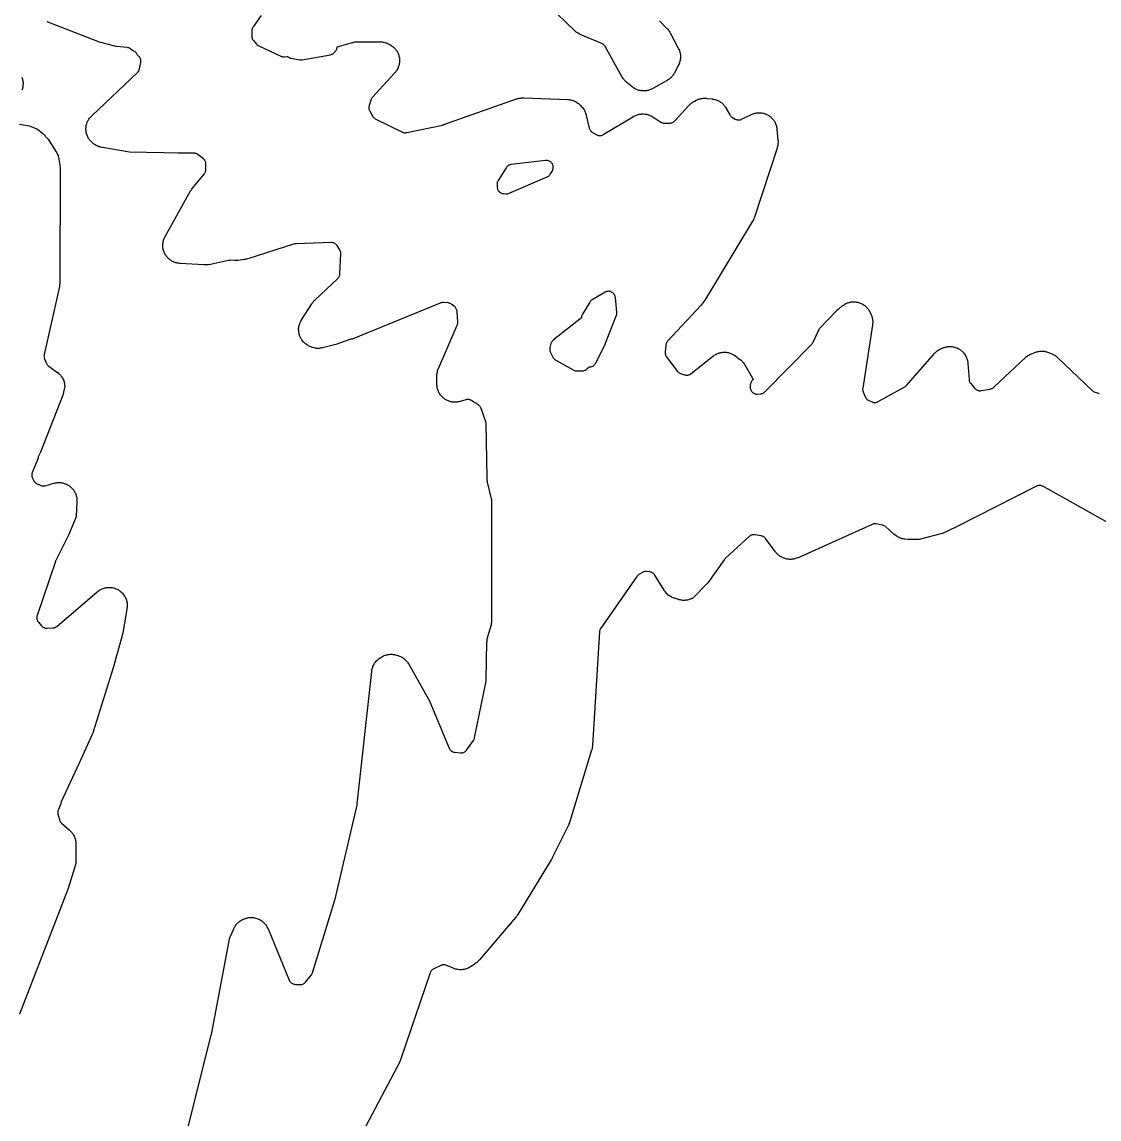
# Model space of a CAD drawing. Header units: millimetres. Extents: x 0 to 194, y 0 to 298.
# Drawn here: x 51.7 to 98.76, y 49.39 to 97.33 of the extents above; entities that cross this region are included whole.
import ezdxf

# ---------------------------------------------------------------- set-up
doc = ezdxf.new("R2010")
doc.units = ezdxf.units.MM
doc.layers.add('CUT', color=7, linetype='CONTINUOUS')

msp = doc.modelspace()

# ---------------------------------------------------------------- linework, layer by layer
at = {"layer": 'CUT'}
for points in [[(79.5476, 97.3752), (79.8818, 97.0447), (79.8978, 97.028), (79.9288, 96.994), (79.9581, 96.9584), (79.9787, 96.9306), (80.0042, 96.8922), (80.0277, 96.8526), (80.0389, 96.8324), (80.3773, 96.1879), (80.3869, 96.1685), (80.4051, 96.1293), (80.4214, 96.0893), (80.4322, 96.0588), (80.4446, 96.0174), (80.4524, 95.986), (80.4608, 95.9436), (80.4656, 95.9115), (80.4698, 95.8685), (80.4715, 95.8362), (80.4716, 95.793), (80.4702, 95.7606), (80.4661, 95.7176), (80.4616, 95.6855), (80.4535, 95.6431), (80.4458, 95.6116), (80.4337, 95.5702), (80.4231, 95.5396), (80.407, 95.4995), (80.389, 95.4602), (80.3795, 95.4407), (80.2121, 95.117), (80.2017, 95.0981), (80.18, 95.0607), (80.1565, 95.0243), (80.1376, 94.998), (80.1108, 94.9641), (80.0895, 94.9397), (80.0595, 94.9085), (80.0359, 94.8863), (80.0031, 94.8581), (79.9775, 94.8383), (79.9422, 94.8134), (79.9056, 94.7903), (79.8871, 94.7791), (79.2626, 94.4246), (79.243, 94.4141), (79.2033, 94.3941), (79.1627, 94.376), (79.1316, 94.364), (79.0893, 94.3501), (79.0572, 94.3412), (79.0138, 94.3315), (78.9809, 94.3259), (78.9368, 94.3205), (78.9035, 94.3182), (78.859, 94.3172), (78.8257, 94.3181), (78.7814, 94.3215), (78.7483, 94.3257), (78.7045, 94.3335), (78.672, 94.341), (78.6292, 94.3531), (78.5976, 94.3637), (78.5562, 94.3799), (78.5258, 94.3936), (78.4862, 94.4139), (78.4574, 94.4305), (78.4199, 94.4546), (78.3838, 94.4805), (78.366, 94.4938), (78.1416, 94.6719), (78.1247, 94.686), (78.0917, 94.7149), (78.0601, 94.7454), (78.0375, 94.7694), (78.0091, 94.8029), (77.989, 94.829), (77.9639, 94.865), (77.9407, 94.9023), (77.9295, 94.9212), (77.1789, 96.2647), (77.164, 96.2887), (77.1468, 96.3112), (77.1276, 96.3321), (77.1065, 96.351), (77.0837, 96.3678), (77.0594, 96.3824), (77.0339, 96.3947), (76.0955, 96.7913), (76.0769, 96.7997), (76.0402, 96.8173), (76.0042, 96.8365), (75.9779, 96.8521), (75.9439, 96.8744), (75.9191, 96.8924), (75.8872, 96.9177), (75.8565, 96.9445), (75.8415, 96.9583), (74.688, 98.0601)], [(58.5031, 47.1835), (59.9711, 53.0555), (59.9731, 53.0642), (59.9757, 53.0762), (59.9775, 53.0849), (60.7472, 57.1845), (60.7529, 57.2104), (60.7657, 57.2618), (60.7815, 57.3124), (60.8003, 57.362), (60.8104, 57.3865), (60.9559, 57.711), (60.9657, 57.7316), (60.9864, 57.7721), (61.0092, 57.8115), (61.0277, 57.8402), (61.0543, 57.8772), (61.0756, 57.9038), (61.1058, 57.9379), (61.1297, 57.9622), (61.1632, 57.9931), (61.1894, 58.0149), (61.2258, 58.0422), (61.2541, 58.0612), (61.2931, 58.0847), (61.3333, 58.1062), (61.3536, 58.1164), (61.3645, 58.1216), (61.3847, 58.1305), (61.4255, 58.1473), (61.4671, 58.1622), (61.4988, 58.1717), (61.5416, 58.1824), (61.5741, 58.1888), (61.6177, 58.1952), (61.6507, 58.1984), (61.6948, 58.2006), (61.7278, 58.2005), (61.7719, 58.1983), (61.8049, 58.195), (61.8485, 58.1885), (61.881, 58.182), (61.9238, 58.1712), (61.959, 58.1605), (62.0018, 58.1451), (62.0386, 58.1296), (62.0808, 58.1093), (62.1115, 58.0924), (62.1514, 58.0678), (62.1803, 58.0478), (62.2174, 58.0192), (62.244, 57.9964), (62.2779, 57.964), (62.302, 57.9385), (62.3324, 57.9028), (62.3537, 57.8749), (62.3802, 57.8363), (62.3985, 57.8063), (62.4208, 57.7652), (62.441, 57.7229), (62.4505, 57.7015), (63.3768, 55.4634), (63.3898, 55.436), (63.4055, 55.4101), (63.4237, 55.3859), (63.4443, 55.3636), (63.467, 55.3435), (63.4917, 55.3258), (63.518, 55.3108), (63.5457, 55.2984), (63.5745, 55.2889), (63.6041, 55.2823), (63.6342, 55.2788), (63.8332, 55.2657), (63.8614, 55.2651), (63.8895, 55.2673), (63.9173, 55.272), (63.9445, 55.2793), (63.971, 55.2892), (63.9964, 55.3015), (64.0205, 55.3162), (64.0431, 55.333), (64.0641, 55.3519), (64.0832, 55.3727), (64.3346, 55.6737), (64.3526, 55.6975), (64.3681, 55.723), (64.381, 55.7499), (64.3912, 55.7779), (65.3546, 58.9136), (65.3574, 58.9233), (65.3611, 58.9367), (65.3635, 58.9465), (66.3397, 63.1021), (66.3434, 63.12), (66.3476, 63.1447), (66.3501, 63.1628), (66.9828, 68.9528), (66.9858, 68.9752), (66.993, 69.0199), (67.0024, 69.0642), (67.0112, 69.097), (67.025, 69.1402), (67.037, 69.1719), (67.0551, 69.2134), (67.0702, 69.2438), (67.0924, 69.2833), (67.1105, 69.312), (67.1365, 69.3491), (67.1574, 69.3758), (67.187, 69.4101), (67.2105, 69.4346), (67.2434, 69.4657), (67.2692, 69.4877), (67.3051, 69.5154), (67.3423, 69.5412), (67.3613, 69.5536), (67.4023, 69.579), (67.4209, 69.59), (67.4587, 69.611), (67.4975, 69.6302), (67.5273, 69.6431), (67.5677, 69.6585), (67.5986, 69.6685), (67.6403, 69.68), (67.672, 69.687), (67.7147, 69.6943), (67.7468, 69.6983), (67.79, 69.7015), (67.8224, 69.7023), (67.8657, 69.7014), (67.8981, 69.6991), (67.9411, 69.694), (67.973, 69.6886), (68.0153, 69.6794), (68.0571, 69.6681), (68.0779, 69.662), (68.1381, 69.6427), (68.1578, 69.6359), (68.1968, 69.6213), (68.2352, 69.6049), (68.2633, 69.5913), (68.3, 69.5715), (68.3267, 69.5553), (68.3614, 69.5322), (68.3865, 69.5136), (68.4189, 69.4874), (68.4422, 69.4666), (68.472, 69.4374), (68.4933, 69.4146), (68.5203, 69.3828), (68.5394, 69.358), (68.5633, 69.3239), (68.5856, 69.2887), (68.5964, 69.2708), (69.4665, 67.745), (69.4796, 67.7201), (69.5106, 67.6569), (69.5222, 67.6312), (70.3632, 65.6025), (70.3758, 65.576), (70.3909, 65.5508), (70.4084, 65.5272), (70.4281, 65.5054), (70.4498, 65.4856), (70.4734, 65.4681), (70.4986, 65.453), (70.5252, 65.4404), (70.5528, 65.4305), (70.5813, 65.4233), (70.6104, 65.4189), (70.8559, 65.3943), (70.8845, 65.3928), (70.913, 65.394), (70.9413, 65.398), (70.9691, 65.4046), (70.9961, 65.4138), (71.0222, 65.4256), (71.047, 65.4397), (71.0703, 65.4562), (71.092, 65.4748), (71.1118, 65.4954), (71.1295, 65.5178), (71.4285, 65.9342), (71.4456, 65.9609), (71.4599, 65.9893), (71.471, 66.019), (71.4789, 66.0498), (71.9801, 68.5326), (71.9843, 68.5593), (71.986, 68.5862), (72.018, 70.2461), (72.0188, 70.2664), (72.0214, 70.3067), (72.0259, 70.3469), (72.0305, 70.3769), (72.0385, 70.4166), (72.0483, 70.4558), (72.0536, 70.4753), (72.2105, 71.0026), (72.2174, 71.0305), (72.2215, 71.059), (72.223, 71.0878), (72.23, 76.4186), (72.2279, 76.4545), (72.2215, 76.4898), (72.0439, 77.2208), (72.0387, 77.2454), (72.0295, 77.2948), (72.0232, 77.3446), (72.0197, 77.3947), (72.0186, 77.4198), (71.9835, 79.7666), (71.9812, 79.7994), (71.9754, 79.8317), (71.966, 79.8631), (71.7574, 80.4469), (71.7466, 80.473), (71.7334, 80.498), (71.718, 80.5217), (71.7003, 80.5438), (71.6807, 80.5641), (71.6592, 80.5826), (71.6361, 80.5989), (71.5837, 80.6322), (71.5804, 80.6362), (71.5575, 80.6579), (71.5325, 80.677), (71.5056, 80.6934), (71.4771, 80.7069), (71.4473, 80.7192), (71.3366, 80.7898), (71.3119, 80.8039), (71.286, 80.8156), (71.2591, 80.8249), (71.2314, 80.8315), (71.2033, 80.8355), (71.1748, 80.8368), (71.1464, 80.8354), (71.1183, 80.8313), (71.0906, 80.8246), (70.8488, 80.7533), (70.8275, 80.7476), (70.7847, 80.7373), (70.7414, 80.729), (70.7087, 80.7244), (70.6648, 80.7205), (70.6318, 80.7191), (70.5878, 80.7194), (70.5548, 80.7213), (70.511, 80.7259), (70.4784, 80.731), (70.4352, 80.7399), (70.4033, 80.7482), (70.3612, 80.7613), (70.3302, 80.7726), (70.2896, 80.7897), (70.2598, 80.8041), (70.2211, 80.8251), (70.1929, 80.8422), (70.1564, 80.867), (70.13, 80.8868), (70.0961, 80.915), (70.0718, 80.9373), (70.0408, 80.9686), (70.0188, 80.9932), (69.9911, 81.0275), (69.9716, 81.0541), (69.9473, 81.0909), (69.9305, 81.1193), (69.9099, 81.1582), (69.896, 81.1882), (69.8793, 81.229), (69.8684, 81.2601), (69.8558, 81.3023), (69.8479, 81.3344), (69.8395, 81.3777), (69.8348, 81.4103), (69.8307, 81.4542), (69.8288, 81.4982), (69.8283, 81.5203), (69.8299, 81.8598), (69.8305, 81.8824), (69.833, 81.9275), (69.8377, 81.9725), (69.843, 82.0059), (69.8522, 82.0501), (69.8608, 82.0829), (69.8744, 82.1259), (69.8901, 82.1683), (69.8985, 82.1892), (70.716, 84.0888), (70.7257, 84.1148), (70.7331, 84.1415), (70.7379, 84.1688), (70.7402, 84.1964), (70.7399, 84.2241), (70.7155, 84.663), (70.7126, 84.6914), (70.7069, 84.7194), (70.6987, 84.7468), (70.6879, 84.7732), (70.6746, 84.7984), (70.659, 84.8223), (70.6411, 84.8446), (70.6213, 84.8651), (70.5073, 84.9721), (70.4851, 84.9909), (70.4612, 85.0076), (70.4359, 85.0218), (70.4092, 85.0335), (70.3816, 85.0426), (70.3532, 85.0489), (70.3243, 85.0525), (70.1129, 85.0682), (70.0852, 85.069), (70.0575, 85.0672), (70.0301, 85.0629), (70.0033, 85.056), (69.9771, 85.0467), (66.1338, 83.4764), (66.1081, 83.4759), (66.0797, 83.4727), (66.0517, 83.4667), (66.0244, 83.4582), (65.4138, 83.234), (64.8294, 83.0923), (64.8082, 83.0877), (64.7655, 83.0795), (64.7225, 83.0734), (64.6901, 83.0704), (64.6468, 83.0684), (64.6142, 83.0685), (64.5709, 83.0708), (64.5385, 83.074), (64.5183, 83.077), (64.4119, 83.1021), (64.389, 83.1081), (64.3745, 83.1124), (64.3494, 83.1213), (64.3193, 83.1337), (64.28, 83.1521), (64.2416, 83.1724), (64.2227, 83.183), (64.1847, 83.2055), (64.1655, 83.2175), (64.1279, 83.2424), (64.0916, 83.2691), (64.0654, 83.2905), (64.032, 83.3208), (64.0081, 83.3447), (63.9778, 83.3782), (63.9564, 83.4043), (63.9296, 83.4407), (63.911, 83.4689), (63.888, 83.5077), (63.8723, 83.5376), (63.8533, 83.5786), (63.8406, 83.6099), (63.8258, 83.6525), (63.8164, 83.685), (63.8059, 83.7289), (63.7998, 83.7621), (63.7938, 83.8068), (63.791, 83.8405), (63.7895, 83.8856), (63.7901, 83.9194), (63.7931, 83.9644), (63.7971, 83.998), (63.8047, 84.0425), (63.812, 84.0755), (63.8239, 84.119), (63.8345, 84.1511), (63.8508, 84.1932), (63.8645, 84.2241), (63.8849, 84.2644), (63.9073, 84.3035), (63.919, 84.3228), (64.3626, 85.0161), (64.3729, 85.0314), (64.3941, 85.0617), (64.4165, 85.0911), (64.4341, 85.1124), (64.4589, 85.1399), (64.4847, 85.1663), (64.4979, 85.1792), (65.4977, 86.12), (65.5177, 86.1408), (65.5357, 86.1634), (65.5514, 86.1876), (65.5647, 86.2133), (65.5755, 86.2401), (65.5836, 86.2678), (65.5891, 86.2961), (65.5918, 86.3249), (65.6316, 87.1992), (65.6315, 87.2299), (65.6282, 87.2604), (65.6218, 87.2904), (65.6123, 87.3196), (65.5999, 87.3477), (65.5848, 87.3744), (65.4669, 87.5588), (65.4506, 87.5819), (65.4322, 87.6033), (65.4118, 87.623), (65.3897, 87.6406), (65.366, 87.656), (65.341, 87.6692), (65.3148, 87.6799), (65.2877, 87.6881), (65.26, 87.6938), (65.2319, 87.6968), (65.2036, 87.6971), (63.6889, 87.6439), (63.6621, 87.6418), (63.6356, 87.6373), (63.6096, 87.6303), (61.5664, 86.9887), (61.5495, 86.9838), (61.5155, 86.9745), (61.4811, 86.9666), (61.4465, 86.9601), (61.4291, 86.9571), (61.1294, 86.9126), (61.1176, 86.9128), (61.0509, 86.9163), (61.0233, 86.9164), (61.003, 86.9147), (60.8001, 86.918), (60.7651, 86.9165), (60.7304, 86.911), (59.9372, 86.7355), (59.8572, 86.7236), (59.8337, 86.7207), (59.7866, 86.7162), (59.7393, 86.7142), (59.692, 86.7147), (59.6683, 86.7156), (58.6031, 86.7828), (58.5816, 86.7847), (58.5387, 86.7895), (58.496, 86.7964), (58.4643, 86.803), (58.4225, 86.8139), (58.3916, 86.8236), (58.351, 86.8385), (58.3212, 86.8511), (58.2822, 86.8698), (58.2537, 86.8852), (58.2167, 86.9075), (58.1899, 86.9256), (58.1552, 86.9514), (58.1302, 86.9719), (58.0981, 87.0009), (58.0752, 87.0238), (58.0461, 87.0557), (58.0254, 87.0807), (57.9995, 87.1153), (57.9814, 87.1421), (57.9589, 87.179), (57.9434, 87.2074), (57.9246, 87.2463), (57.9119, 87.2761), (57.8969, 87.3167), (57.8871, 87.3475), (57.8761, 87.3893), (57.8693, 87.421), (57.8623, 87.4636), (57.8586, 87.4958), (57.8558, 87.5389), (57.8552, 87.5713), (57.8565, 87.6145), (57.859, 87.6468), (57.8644, 87.6896), (57.87, 87.7215), (57.8795, 87.7637), (57.8882, 87.7949), (57.9017, 87.8359), (57.9133, 87.8662), (57.9307, 87.9057), (57.9499, 87.9444), (57.96, 87.9635), (59.0708, 89.9481), (59.0811, 89.9656), (59.1025, 90.0001), (59.1255, 90.0336), (59.15, 90.0661), (59.1626, 90.0821), (59.6634, 90.6876), (59.6804, 90.7104), (59.6953, 90.7346), (59.7077, 90.7601), (59.7177, 90.7867), (59.7251, 90.8141), (59.7299, 90.8421), (59.7321, 90.8705), (59.7387, 91.1086), (59.738, 91.1394), (59.7341, 91.17), (59.7271, 91.2), (59.7171, 91.2291), (59.7041, 91.257), (59.6884, 91.2835), (59.67, 91.3082), (59.6492, 91.3309), (59.6261, 91.3513), (59.3992, 91.5327), (59.3759, 91.5495), (59.3512, 91.5641), (59.3251, 91.5762), (59.298, 91.5857), (59.2701, 91.5926), (59.2417, 91.5969), (59.213, 91.5983), (58.7473, 91.6), (58.642, 91.6022), (58.5095, 91.605), (57.8777, 91.6183), (56.4019, 91.6493), (55.2198, 91.8414), (55.1958, 91.8459), (55.148, 91.8564), (55.1008, 91.8695), (55.066, 91.8811), (55.0205, 91.8993), (54.9872, 91.9147), (54.944, 91.9376), (54.9021, 91.9628), (54.8814, 91.9761), (54.8494, 91.9978), (54.8313, 92.0108), (54.7956, 92.0377), (54.7613, 92.0663), (54.7368, 92.089), (54.7055, 92.1209), (54.6833, 92.1459), (54.6553, 92.1808), (54.6357, 92.2079), (54.6113, 92.2453), (54.5945, 92.2742), (54.574, 92.3139), (54.5601, 92.3443), (54.5436, 92.3858), (54.5328, 92.4175), (54.5205, 92.4604), (54.5129, 92.493), (54.5049, 92.537), (54.5006, 92.5702), (54.497, 92.6147), (54.496, 92.6481), (54.4968, 92.6928), (54.4991, 92.7262), (54.5044, 92.7705), (54.51, 92.8035), (54.5196, 92.8471), (54.5285, 92.8794), (54.5424, 92.9218), (54.5544, 92.9531), (54.5724, 92.9939), (54.5875, 93.0238), (54.6095, 93.0627), (54.6274, 93.0909), (54.6532, 93.1274), (54.6738, 93.1537), (54.7031, 93.1875), (54.7339, 93.2197), (54.7498, 93.2355), (56.7483, 95.1246), (56.7695, 95.1468), (56.7883, 95.1711), (56.8046, 95.1971), (56.8181, 95.2247), (56.8287, 95.2535), (56.8363, 95.2833), (56.8923, 95.5612), (56.8966, 95.5892), (56.8982, 95.6174), (56.8971, 95.6457), (56.8934, 95.6738), (56.8871, 95.7013), (56.8782, 95.7282), (56.8668, 95.7541), (56.8531, 95.7788), (56.837, 95.8021), (56.8189, 95.8238), (56.7987, 95.8437), (56.7558, 95.8823), (56.7225, 95.9402), (56.7063, 95.9654), (56.6876, 95.9889), (56.6668, 96.0104), (56.6438, 96.0297), (56.6191, 96.0466), (56.5928, 96.061), (56.5651, 96.0727), (56.5365, 96.0815), (56.5331, 96.0824), (56.4731, 96.1363), (56.4485, 96.1562), (56.4219, 96.1734), (56.3937, 96.1877), (56.3642, 96.1989), (56.3336, 96.2069), (56.3023, 96.2117), (55.8489, 96.257), (55.8428, 96.2585), (55.8193, 96.2645), (55.8111, 96.2666), (55.0937, 96.4497), (52.7995, 97.3376)], [(62.1505, 97.6165), (61.8003, 97.1209), (61.7844, 97.0959), (61.7711, 97.0695), (61.7604, 97.0418), (61.7526, 97.0132), (61.7475, 96.984), (61.7454, 96.9545), (61.7402, 96.7209), (61.7411, 96.6899), (61.7453, 96.6591), (61.7525, 96.6289), (61.7629, 96.5996), (61.7762, 96.5716), (61.7924, 96.5451), (61.8112, 96.5204), (61.9445, 96.3629), (61.967, 96.3392), (61.9919, 96.318), (62.0189, 96.2997), (62.0478, 96.2844), (63.0119, 95.8396), (63.0379, 95.829), (63.0648, 95.8209), (63.0924, 95.8154), (63.1203, 95.8125), (63.1484, 95.8122), (63.1764, 95.8145), (63.293, 95.8297), (63.2975, 95.8249), (63.3197, 95.8056), (63.3436, 95.7886), (63.3691, 95.774), (63.3959, 95.7619), (63.4238, 95.7525), (63.4524, 95.7459), (63.8399, 95.6764), (63.8666, 95.6728), (63.8936, 95.6717), (63.9206, 95.673), (63.9473, 95.6767), (65.1754, 95.9035), (65.2033, 95.91), (65.2305, 95.9192), (65.2567, 95.931), (65.2816, 95.9452), (65.3051, 95.9617), (65.3269, 95.9804), (65.3756, 96.0265), (65.396, 96.0477), (65.4143, 96.0709), (65.4301, 96.0957), (65.4434, 96.122), (65.4541, 96.1494), (65.4621, 96.1778), (65.4672, 96.2068), (65.4695, 96.2361), (65.4694, 96.2393), (66.1446, 96.4339), (66.1652, 96.4394), (66.2067, 96.4492), (66.2487, 96.4571), (66.2804, 96.4615), (66.3229, 96.4654), (66.3655, 96.4673), (66.3869, 96.4677), (67.3405, 96.4638), (67.3614, 96.4633), (67.4031, 96.4612), (67.4447, 96.4571), (67.4757, 96.4526), (67.5167, 96.4448), (67.5472, 96.4374), (67.5873, 96.4258), (67.6169, 96.4156), (67.6558, 96.4003), (67.6939, 96.3832), (67.7128, 96.3742), (67.7578, 96.3514), (67.777, 96.3411), (67.8148, 96.3196), (67.8516, 96.2962), (67.8783, 96.2774), (67.9126, 96.2506), (67.9374, 96.2293), (67.969, 96.1994), (67.9915, 96.1758), (68.0201, 96.1429), (68.0403, 96.1172), (68.0655, 96.0817), (68.0831, 96.0542), (68.1048, 96.0164), (68.1196, 95.9874), (68.1376, 95.9477), (68.1495, 95.9173), (68.1635, 95.876), (68.1725, 95.8447), (68.1825, 95.8022), (68.1884, 95.7702), (68.1942, 95.727), (68.1969, 95.6945), (68.1985, 95.6509), (68.1981, 95.6183), (68.1955, 95.5748), (68.192, 95.5424), (68.1852, 95.4993), (68.1785, 95.4674), (68.1676, 95.4252), (68.1578, 95.3941), (68.1429, 95.3531), (68.1302, 95.3231), (68.1113, 95.2838), (68.0958, 95.2551), (68.0732, 95.2178), (68.055, 95.1908), (68.0289, 95.1559), (68.0012, 95.1223), (67.9869, 95.1058), (67.0042, 94.0259), (66.9872, 94.0055), (66.9721, 93.9837), (66.959, 93.9606), (66.948, 93.9365), (66.9391, 93.9115), (66.8677, 93.6773), (66.8602, 93.6471), (66.8559, 93.6163), (66.8547, 93.5852), (66.8568, 93.5541), (66.8621, 93.5235), (66.8706, 93.4935), (66.8821, 93.4646), (66.8965, 93.437), (67.0362, 93.2011), (67.0522, 93.1767), (67.0706, 93.154), (67.0911, 93.1331), (67.1136, 93.1144), (67.1377, 93.098), (67.1633, 93.084), (68.3259, 92.5197), (68.352, 92.5086), (68.379, 92.4999), (68.4068, 92.4939), (68.4349, 92.4904), (68.4633, 92.4897), (68.4916, 92.4917), (68.5196, 92.4963), (70.077, 92.8292), (70.0957, 92.8339), (70.1212, 92.8411), (70.1397, 92.8469), (73.3109, 93.9672), (73.3309, 93.9738), (73.3713, 93.9859), (73.4122, 93.9962), (73.4432, 94.0024), (73.4849, 94.0088), (73.5163, 94.0121), (73.5584, 94.0146), (73.6005, 94.0151), (73.6216, 94.0148), (75.5296, 93.947), (75.5514, 93.9457), (75.5949, 93.942), (75.6382, 93.9363), (75.6703, 93.9304), (75.7128, 93.9204), (75.7442, 93.9115), (75.7856, 93.8975), (75.816, 93.8855), (75.8558, 93.8675), (75.8849, 93.8527), (75.9227, 93.831), (75.9503, 93.8133), (75.9859, 93.7881), (76.0116, 93.7679), (76.0445, 93.7393), (76.076, 93.7091), (76.0914, 93.6936), (76.1518, 93.63), (76.1677, 93.6123), (76.1985, 93.5762), (76.2274, 93.5384), (76.2476, 93.509), (76.2723, 93.4684), (76.2892, 93.4371), (76.3095, 93.3941), (76.323, 93.3612), (76.3387, 93.3163), (76.352, 93.2706), (76.358, 93.2476), (76.4871, 92.6974), (76.4955, 92.6682), (76.5069, 92.64), (76.521, 92.613), (76.5379, 92.5877), (76.5572, 92.5641), (76.5787, 92.5427), (76.6024, 92.5235), (76.6279, 92.5069), (76.7938, 92.41), (76.8196, 92.3965), (76.8466, 92.3857), (76.8745, 92.3775), (76.903, 92.372), (76.932, 92.3693), (76.9611, 92.3695), (76.99, 92.3724), (77.0185, 92.3782), (77.0463, 92.3867), (77.0732, 92.3978), (77.0989, 92.4115), (78.416, 93.1979), (78.4359, 93.2091), (78.4762, 93.2305), (78.5176, 93.2498), (78.5492, 93.2627), (78.5924, 93.2777), (78.6252, 93.2873), (78.6696, 93.2979), (78.7032, 93.3041), (78.7485, 93.3101), (78.7826, 93.3129), (78.8282, 93.3143), (78.8624, 93.3136), (78.9079, 93.3104), (78.9419, 93.3062), (78.9869, 93.2984), (79.0202, 93.2908), (79.0642, 93.2785), (79.0966, 93.2676), (79.1391, 93.2508), (79.1702, 93.2367), (79.2108, 93.2158), (79.2502, 93.1928), (79.2696, 93.1808), (79.614, 92.9559), (79.64, 92.9407), (79.6674, 92.9282), (79.6959, 92.9186), (79.7252, 92.9118), (79.7551, 92.908), (79.7852, 92.9072), (80.0046, 92.9124), (80.0348, 92.9147), (80.0646, 92.92), (80.0937, 92.9282), (80.1219, 92.9394), (80.1488, 92.9533), (80.1741, 92.9699), (80.1976, 92.989), (80.2191, 93.0103), (80.8341, 93.6851), (80.8483, 93.7), (80.8773, 93.7291), (80.9077, 93.7568), (80.9314, 93.7765), (80.9641, 93.8014), (80.9895, 93.8189), (81.0244, 93.8406), (81.0603, 93.8608), (81.0784, 93.8704), (81.1592, 93.911), (81.1786, 93.9202), (81.218, 93.9377), (81.2581, 93.9533), (81.2887, 93.9635), (81.3302, 93.9752), (81.3616, 93.9824), (81.404, 93.9901), (81.436, 93.9943), (81.4789, 93.9979), (81.5111, 93.999), (81.5542, 93.9984), (81.5971, 93.9958), (81.6186, 93.994), (81.8499, 93.9688), (81.8714, 93.9659), (81.9142, 93.9592), (81.9566, 93.9504), (81.9881, 93.9422), (82.0295, 93.9294), (82.06, 93.9182), (82.1, 93.9014), (82.1293, 93.8874), (82.1674, 93.8669), (82.1953, 93.8501), (82.2313, 93.826), (82.2573, 93.8066), (82.2909, 93.7791), (82.315, 93.7573), (82.3457, 93.7267), (82.3676, 93.7027), (82.3952, 93.6693), (82.4147, 93.6433), (82.439, 93.6074), (82.4615, 93.5704), (82.4723, 93.5516), (82.6207, 93.2788), (82.6354, 93.2546), (82.6523, 93.2319), (82.6713, 93.2109), (82.6922, 93.1918), (82.7147, 93.1747), (82.7388, 93.1598), (82.8652, 93.0897), (82.8913, 93.0769), (82.9185, 93.0666), (82.9465, 93.0591), (82.9752, 93.0542), (83.0042, 93.0522), (83.0332, 93.053), (83.0621, 93.0566), (83.0904, 93.0629), (83.118, 93.072), (83.1446, 93.0837), (83.5405, 93.2813), (83.5603, 93.2905), (83.6003, 93.3081), (83.6411, 93.3238), (83.6722, 93.334), (83.7143, 93.3456), (83.7463, 93.3527), (83.7893, 93.3602), (83.8218, 93.3642), (83.8654, 93.3674), (83.8981, 93.3682), (83.9418, 93.3672), (83.9745, 93.3649), (84.0179, 93.3597), (84.0502, 93.3542), (84.0928, 93.3447), (84.1244, 93.3361), (84.166, 93.3226), (84.1966, 93.311), (84.2366, 93.2935), (84.266, 93.2789), (84.3041, 93.2576), (84.3319, 93.2403), (84.3678, 93.2154), (84.3938, 93.1955), (84.4272, 93.1672), (84.4511, 93.1449), (84.4815, 93.1135), (84.5031, 93.0889), (84.5304, 93.0547), (84.5495, 93.0282), (84.5733, 92.9915), (84.5898, 92.9632), (84.61, 92.9245), (84.6236, 92.8947), (84.6399, 92.8541), (84.6506, 92.8232), (84.6629, 92.7812), (84.6705, 92.7494), (84.6786, 92.7065), (84.6847, 92.6632), (84.6872, 92.6415), (84.7306, 92.1613), (84.7321, 92.1385), (84.7338, 92.0928), (84.7333, 92.047), (84.7312, 92.0128), (84.726, 91.9673), (84.7204, 91.9335), (84.7106, 91.8888), (84.6986, 91.8447), (84.692, 91.8227), (83.7031, 88.8074), (83.6945, 88.7834), (83.6758, 88.7357), (83.6544, 88.6893), (83.6305, 88.6441), (83.6179, 88.6218), (81.5595, 85.2227), (81.3803, 84.9636), (79.9104, 83.3781), (79.8924, 83.3567), (79.8764, 83.3338), (79.8626, 83.3094), (79.8512, 83.2839), (79.8422, 83.2574), (79.8357, 83.2302), (79.8317, 83.2026), (79.804, 82.9104), (79.8026, 82.8828), (79.8038, 82.8551), (79.8076, 82.8277), (79.8138, 82.8007), (79.8226, 82.7744), (79.8337, 82.7491), (79.8471, 82.7248), (79.8627, 82.7019), (80.3337, 82.0744), (80.353, 82.0512), (80.3745, 82.03), (80.3981, 82.0112), (80.4234, 81.9948), (80.4503, 81.981), (80.4784, 81.97), (80.6453, 81.9141), (80.6739, 81.906), (80.7032, 81.9009), (80.7329, 81.8987), (80.7627, 81.8994), (80.7922, 81.903), (80.8212, 81.9096), (80.8495, 81.919), (80.8766, 81.9312), (80.9024, 81.946), (80.9267, 81.9633), (81.8912, 82.7263), (81.9094, 82.74), (81.9466, 82.7664), (81.985, 82.7909), (82.0146, 82.8078), (82.0553, 82.8283), (82.0866, 82.8421), (82.1291, 82.8584), (82.1616, 82.869), (82.2056, 82.8809), (82.239, 82.8881), (82.2839, 82.8955), (82.3178, 82.8993), (82.3633, 82.9021), (82.3975, 82.9024), (82.443, 82.9006), (82.477, 82.8975), (82.5221, 82.8911), (82.5556, 82.8846), (82.5999, 82.8736), (82.6325, 82.8637), (82.6754, 82.8484), (82.707, 82.8352), (82.7481, 82.8156), (82.7781, 82.7994), (82.817, 82.7757), (82.8547, 82.75), (82.8732, 82.7368), (83.0663, 82.5905), (83.0836, 82.5768), (83.1173, 82.5485), (83.1497, 82.5186), (83.1728, 82.4951), (83.2021, 82.4622), (83.2227, 82.4365), (83.2487, 82.4008), (83.2728, 82.364), (83.2844, 82.3453), (83.6215, 81.7712), (83.6384, 81.7456), (83.6575, 81.7222), (83.5908, 81.6448), (83.5724, 81.6211), (83.5565, 81.5957), (83.5431, 81.5688), (83.5326, 81.5407), (83.5248, 81.5118), (83.52, 81.4821), (83.5182, 81.4522), (83.5174, 81.3742), (83.5185, 81.3448), (83.5225, 81.3158), (83.5293, 81.2872), (83.5389, 81.2595), (83.5511, 81.2328), (83.5659, 81.2074), (83.5831, 81.1837), (83.6025, 81.1617), (83.624, 81.1417), (83.6473, 81.1239), (83.6723, 81.1084), (83.6987, 81.0955), (83.7261, 81.0852), (83.7545, 81.0777), (83.7835, 81.0729), (83.8127, 81.0711), (83.8421, 81.072), (83.9668, 81.0823), (83.9969, 81.0864), (84.0265, 81.0935), (84.0553, 81.1035), (84.0828, 81.1164), (84.109, 81.132), (84.1334, 81.1502), (84.1558, 81.1708), (86.2097, 83.2561), (86.2274, 83.2757), (86.2432, 83.2968), (86.2572, 83.3192), (86.2692, 83.3427), (86.5397, 83.9393), (87.288, 84.7138), (87.3092, 84.7344), (87.364, 84.7842), (87.3866, 84.8033), (87.5409, 84.9258), (87.5583, 84.9389), (87.5938, 84.9644), (87.6305, 84.9881), (87.6588, 85.0045), (87.6976, 85.0245), (87.7273, 85.0381), (87.7679, 85.0543), (87.7988, 85.065), (87.8408, 85.0771), (87.8726, 85.0847), (87.9155, 85.0928), (87.948, 85.0972), (87.9915, 85.1011), (88.0241, 85.1024), (88.0678, 85.102), (88.1005, 85.1001), (88.1439, 85.0955), (88.1762, 85.0905), (88.219, 85.0817), (88.2507, 85.0735), (88.2924, 85.0606), (88.3232, 85.0494), (88.3635, 85.0325), (88.393, 85.0184), (88.4314, 84.9977), (88.4594, 84.9808), (88.4957, 84.9564), (88.5219, 84.9369), (88.5557, 84.9091), (88.5799, 84.8871), (88.6107, 84.8562), (88.6327, 84.832), (88.6605, 84.7983), (88.68, 84.772), (88.7043, 84.7357), (88.7212, 84.7077), (88.7419, 84.6693), (88.7607, 84.6299), (88.7696, 84.6099), (88.8061, 84.5228), (88.8137, 84.5036), (88.8278, 84.4648), (88.8402, 84.4254), (88.8482, 84.3955), (88.8569, 84.3551), (88.862, 84.3246), (88.867, 84.2836), (88.8693, 84.2528), (88.8706, 84.2115), (88.87, 84.1805), (88.8675, 84.1393), (88.863, 84.0983), (88.8603, 84.0778), (88.4336, 81.3345), (88.4303, 81.3025), (88.4305, 81.2703), (88.4342, 81.2384), (88.4412, 81.207), (88.4516, 81.1766), (88.5398, 80.9568), (88.552, 80.9303), (88.5667, 80.905), (88.5838, 80.8814), (88.6031, 80.8595), (88.6245, 80.8395), (88.6477, 80.8218), (88.6725, 80.8064), (88.6987, 80.7934), (88.8482, 80.7285), (88.8768, 80.7177), (88.9064, 80.71), (88.9365, 80.7052), (88.967, 80.7036), (88.9975, 80.7051), (89.0277, 80.7096), (89.0573, 80.7173), (89.0859, 80.7278), (89.1133, 80.7413), (90.2467, 81.37), (90.2756, 81.3882), (90.3023, 81.4097), (90.3263, 81.434), (91.5789, 82.8554), (91.5949, 82.8726), (91.6276, 82.9061), (91.662, 82.9378), (91.689, 82.9602), (91.7266, 82.9881), (91.7557, 83.0076), (91.796, 83.0315), (91.827, 83.0478), (91.8695, 83.0674), (91.913, 83.0848), (91.935, 83.0929), (91.9795, 83.108), (92.0001, 83.1145), (92.0417, 83.1265), (92.0839, 83.1364), (92.1158, 83.1423), (92.1587, 83.1482), (92.191, 83.151), (92.2343, 83.1527), (92.2667, 83.1524), (92.31, 83.1499), (92.3422, 83.1465), (92.385, 83.1399), (92.4168, 83.1334), (92.4588, 83.1227), (92.4898, 83.1131), (92.5305, 83.0984), (92.5605, 83.086), (92.5996, 83.0674), (92.6283, 83.0521), (92.6654, 83.0299), (92.6924, 83.012), (92.7273, 82.9863), (92.7525, 82.9658), (92.7847, 82.9369), (92.8078, 82.9141), (92.8371, 82.8822), (92.8579, 82.8573), (92.884, 82.8227), (92.9022, 82.7959), (92.9249, 82.759), (92.9405, 82.7305), (92.9595, 82.6916), (92.9724, 82.6618), (92.9875, 82.6213), (92.9974, 82.5904), (93.0086, 82.5485), (93.0155, 82.5168), (93.0226, 82.4741), (93.0277, 82.4311), (93.0297, 82.4095), (93.0786, 81.7037), (93.0817, 81.6762), (93.0875, 81.649), (93.0957, 81.6225), (93.1063, 81.5969), (93.1192, 81.5724), (93.1344, 81.5491), (93.1516, 81.5274), (93.3319, 81.3205), (93.3514, 81.3001), (93.3727, 81.2817), (93.3956, 81.2654), (93.42, 81.2512), (93.4455, 81.2395), (93.4721, 81.2301), (93.4994, 81.2233), (93.5273, 81.2191), (93.5554, 81.2175), (93.5835, 81.2186), (93.6114, 81.2223), (94.0071, 81.2938), (94.0351, 81.3002), (94.0623, 81.3093), (94.0885, 81.3209), (94.1134, 81.335), (94.1369, 81.3514), (94.1588, 81.37), (95.5445, 82.6665), (95.5605, 82.6808), (95.5931, 82.7085), (95.627, 82.7346), (95.6533, 82.753), (95.6895, 82.7758), (95.7175, 82.7916), (95.7557, 82.8108), (95.7948, 82.8282), (95.8146, 82.8365), (95.9586, 82.8926), (95.9787, 82.8998), (96.0192, 82.9135), (96.0604, 82.9251), (96.0916, 82.9324), (96.1337, 82.9401), (96.1655, 82.9444), (96.2081, 82.948), (96.2401, 82.9493), (96.2829, 82.9489), (96.3149, 82.9471), (96.3574, 82.9426), (96.3891, 82.9378), (96.4311, 82.9293), (96.4622, 82.9215), (96.5031, 82.909), (96.5434, 82.8947), (96.5634, 82.887), (96.7008, 82.8306), (96.72, 82.8222), (96.7581, 82.8045), (96.7952, 82.785), (96.8224, 82.7691), (96.8576, 82.7462), (96.8831, 82.7278), (96.916, 82.7018), (96.9477, 82.6742), (96.9632, 82.6601), (98.4575, 81.2313), (98.4777, 81.2137), (98.4993, 81.1979), (98.5223, 81.1841), (98.5464, 81.1725), (98.5714, 81.163), (98.729, 81.1114), (98.7586, 81.1033)], [(51.6981, 94.9164), (51.7118, 94.8756), (51.7236, 94.8341), (51.7309, 94.8027), (51.7387, 94.7604), (51.743, 94.7284), (51.7467, 94.6855), (51.7479, 94.6532), (51.7474, 94.6102), (51.7456, 94.578), (51.741, 94.5351), (51.7361, 94.5033), (51.7275, 94.4611), (51.7195, 94.4298), (51.7069, 94.3886), (51.6959, 94.3583)], [(51.5885, 92.8621), (52.0274, 92.7914), (52.0377, 92.7895), (52.3095, 92.6787), (52.3284, 92.6705), (52.3656, 92.6533), (52.3794, 92.6461), (52.3893, 92.6392), (52.5857, 92.4941), (52.6029, 92.4765), (52.6169, 92.4615), (52.8415, 92.2092), (53.1877, 91.6757), (53.2, 91.6556), (53.2235, 91.6149), (53.2449, 91.5729), (53.2592, 91.5408), (53.2761, 91.4968), (53.2869, 91.4633), (53.2991, 91.4179), (53.3089, 91.3719), (53.3132, 91.3487), (53.3319, 91.2307), (53.3386, 91.1726), (53.3403, 91.1581), (53.3506, 91.0685), (53.3666, 90.93), (53.3569, 85.9645), (53.3562, 85.9401), (53.3534, 85.8912), (53.348, 85.8425), (53.3399, 85.7942), (53.3352, 85.7702), (52.6706, 82.7951), (52.6654, 82.7645), (52.6634, 82.7335), (52.6646, 82.7025), (52.669, 82.6717), (52.6766, 82.6416), (52.6873, 82.6124), (52.7714, 82.4145), (52.7833, 82.3896), (52.7976, 82.3659), (52.8139, 82.3435), (52.8322, 82.3228), (52.8524, 82.3039), (52.8742, 82.2869), (53.2277, 82.0368), (53.2468, 82.0225), (53.2843, 81.9929), (53.3202, 81.9613), (53.3457, 81.9362), (53.378, 81.901), (53.4008, 81.8734), (53.4292, 81.835), (53.4489, 81.8051), (53.473, 81.7639), (53.4895, 81.7321), (53.5091, 81.6885), (53.5239, 81.6506), (53.5383, 81.6068), (53.5481, 81.5711), (53.5578, 81.5275), (53.5634, 81.4946), (53.5687, 81.4503), (53.571, 81.417), (53.5711, 81.4155), (53.4901, 81.02), (52.5054, 78.5301), (52.4343, 78.3837), (52.4227, 78.3567), (52.4139, 78.3286), (52.4078, 78.2999), (52.4053, 78.2771), (52.1528, 77.6385), (52.1438, 77.6122), (52.1372, 77.5852), (52.1332, 77.5577), (52.1318, 77.5299), (52.1329, 77.5021), (52.1366, 77.4745), (52.1428, 77.4474), (52.1516, 77.421), (52.1627, 77.3955), (52.2073, 77.3051), (52.2208, 77.2807), (52.2364, 77.2576), (52.2542, 77.2362), (52.2738, 77.2164), (52.2952, 77.1986), (52.3181, 77.1828), (52.3425, 77.1693), (52.5024, 77.0895), (52.5276, 77.0783), (52.5538, 77.0695), (52.5807, 77.0632), (52.608, 77.0593), (52.6356, 77.058), (52.6632, 77.0592), (52.6905, 77.0629), (52.7174, 77.0691), (53.0933, 77.1747), (53.1151, 77.1803), (53.159, 77.1902), (53.2034, 77.198), (53.2368, 77.2022), (53.2818, 77.2055), (53.3155, 77.2063), (53.3605, 77.2051), (53.3942, 77.2025), (53.4388, 77.1968), (53.472, 77.1909), (53.5159, 77.1807), (53.5484, 77.1715), (53.591, 77.157), (53.6224, 77.1446), (53.6634, 77.1259), (53.6934, 77.1104), (53.7323, 77.0878), (53.7606, 77.0693), (53.797, 77.0429), (53.8233, 77.0217), (53.8569, 76.9918), (53.881, 76.9681), (53.9114, 76.9349), (53.933, 76.909), (53.96, 76.8729), (53.9788, 76.8449), (54.0021, 76.8064), (54.0181, 76.7766), (54.0373, 76.7359), (54.0502, 76.7048), (54.0654, 76.6623), (54.0751, 76.63), (54.0859, 76.5863), (54.0923, 76.5532), (54.0987, 76.5086), (54.1018, 76.475), (54.1037, 76.43), (54.1033, 76.385), (54.1026, 76.3624), (54.0648, 75.716), (54.064, 75.7059), (53.7331, 74.9025), (53.1912, 73.8246), (53.1826, 73.8057), (53.1716, 73.7794), (53.1642, 73.76), (52.3624, 71.3978), (52.3547, 71.3707), (52.3494, 71.343), (52.3468, 71.3149), (52.3469, 71.2868), (52.3496, 71.2587), (52.3549, 71.231), (52.3628, 71.204), (52.3732, 71.1778), (52.386, 71.1527), (52.401, 71.1289), (52.4183, 71.1066), (52.5584, 70.9424), (52.5795, 70.9201), (52.6028, 70.9), (52.6281, 70.8825), (52.655, 70.8676), (52.6833, 70.8555), (52.7127, 70.8464), (52.7428, 70.8404), (52.7734, 70.8375), (52.8042, 70.8377), (53.0447, 70.8518), (53.0723, 70.8547), (53.0994, 70.8601), (53.126, 70.868), (53.1517, 70.8783), (53.1763, 70.891), (53.1997, 70.9059), (53.2216, 70.9228), (54.9938, 72.4314), (55.0109, 72.4452), (55.0458, 72.4721), (55.0819, 72.4972), (55.1099, 72.5147), (55.1483, 72.5361), (55.1778, 72.5508), (55.2182, 72.5684), (55.249, 72.5801), (55.2909, 72.5937), (55.3227, 72.6023), (55.3657, 72.6117), (55.3982, 72.6172), (55.4419, 72.6224), (55.4748, 72.6247), (55.5188, 72.6256), (55.5517, 72.6246), (55.5956, 72.6212), (55.6283, 72.617), (55.6716, 72.6094), (55.7038, 72.602), (55.7462, 72.5901), (55.7774, 72.5797), (55.8184, 72.5637), (55.8485, 72.5503), (55.8878, 72.5304), (55.9164, 72.5141), (55.9536, 72.4904), (55.9805, 72.4714), (56.0151, 72.4442), (56.04, 72.4227), (56.0719, 72.3923), (56.0946, 72.3683), (56.1232, 72.335), (56.1435, 72.309), (56.1688, 72.273), (56.1864, 72.2451), (56.2081, 72.2068), (56.2229, 72.1773), (56.2407, 72.1371), (56.2525, 72.1063), (56.2663, 72.0645), (56.2751, 72.0327), (56.2848, 71.9898), (56.2904, 71.9573), (56.2958, 71.9136), (56.2983, 71.8808), (56.2994, 71.8368), (56.2986, 71.8038), (56.2954, 71.7599), (56.2901, 71.7163), (56.2869, 71.6945), (56.1016, 70.6179), (55.6873, 69.1048), (54.8139, 66.3118), (54.805, 66.2861), (54.7809, 66.2227), (54.7705, 66.1977), (54.2024, 64.9382), (53.4187, 63.2506), (53.4076, 63.2232), (53.3992, 63.1949), (53.3937, 63.1659), (53.3914, 63.1403), (53.2923, 62.9205), (53.2818, 62.8941), (53.2739, 62.8669), (53.2686, 62.839), (53.266, 62.8108), (53.2661, 62.7824), (53.2688, 62.7542), (53.2742, 62.7263), (53.3345, 62.4783), (53.3433, 62.4488), (53.3551, 62.4203), (53.3697, 62.3932), (53.3871, 62.3677), (53.407, 62.3442), (53.4291, 62.3228), (53.7763, 62.0209), (53.7921, 62.0065), (53.8229, 61.977), (53.8524, 61.946), (53.8733, 61.9218), (53.8996, 61.8882), (53.9182, 61.8621), (53.9412, 61.8261), (53.9572, 61.7984), (53.9767, 61.7604), (53.99, 61.7313), (54.0059, 61.6916), (54.0163, 61.6613), (54.0283, 61.6203), (54.0359, 61.5892), (54.0439, 61.5473), (54.0485, 61.5156), (54.0525, 61.4731), (54.0546, 61.4304), (54.0551, 61.4091), (54.0552, 60.567), (53.7132, 59.4676), (51.5993, 53.98)], [(99.4252, 75.3072), (96.3034, 77.0422), (96.2771, 77.0552), (96.2496, 77.0656), (96.2213, 77.0732), (96.1924, 77.078), (96.1631, 77.08), (96.1338, 77.0791), (96.1047, 77.0753), (96.0761, 77.0687), (96.0483, 77.0594), (96.0216, 77.0474), (92.4971, 75.2538), (91.9242, 74.981), (91.9005, 74.9742), (90.8991, 74.7162), (90.8844, 74.7128), (90.3977, 74.7172), (90.2738, 74.7314), (90.2512, 74.7345), (90.2062, 74.742), (90.1616, 74.7517), (90.1286, 74.7607), (90.0853, 74.7749), (90.0724, 74.7798), (90.0311, 74.7986), (89.9999, 74.8147), (89.9595, 74.8384), (89.9204, 74.8641), (89.9012, 74.8775), (89.7975, 74.9537), (89.4278, 75.2794), (89.4027, 75.2992), (89.3757, 75.3162), (89.347, 75.3303), (89.317, 75.3412), (89.286, 75.3489), (89.0237, 75.3992), (88.9934, 75.4035), (88.9628, 75.4046), (88.9323, 75.4026), (88.9021, 75.3975), (88.8726, 75.3893), (88.8441, 75.3782), (85.6067, 73.9215), (85.5858, 73.9127), (85.5436, 73.8962), (85.5007, 73.8819), (85.468, 73.8728), (85.4238, 73.8629), (85.3904, 73.8571), (85.3454, 73.8516), (85.3116, 73.8492), (85.2663, 73.8483), (85.2324, 73.8494), (85.1872, 73.853), (85.1536, 73.8575), (85.109, 73.8656), (85.076, 73.8734), (85.0325, 73.886), (85.0004, 73.8971), (84.9584, 73.914), (84.9173, 73.933), (84.897, 73.9431), (84.8954, 73.9439), (84.8776, 73.9538), (84.8425, 73.9743), (84.8083, 73.9964), (84.7835, 74.0141), (84.7514, 74.0392), (84.7283, 74.0591), (84.6986, 74.087), (84.6774, 74.1089), (84.6504, 74.1394), (84.6248, 74.171), (84.6124, 74.1871), (84.1913, 74.7591), (84.1733, 74.7813), (84.1532, 74.8016), (84.1313, 74.82), (84.1078, 74.8362), (84.0828, 74.8501), (84.0566, 74.8615), (84.0294, 74.8704), (84.0016, 74.8767), (83.7312, 74.9242), (83.7008, 74.9279), (83.6703, 74.9285), (83.6398, 74.9261), (83.6098, 74.9205), (83.5805, 74.9119), (83.5522, 74.9004), (83.5252, 74.8861), (83.4998, 74.869), (83.4763, 74.8495), (82.4263, 73.8845), (82.4037, 73.8612), (82.3837, 73.8357), (81.6737, 72.8224), (81.0227, 72.1748), (81.0067, 72.1597), (80.9918, 72.1462), (80.9681, 72.1343), (80.9262, 72.1158), (80.8941, 72.1035), (80.8505, 72.0893), (80.8174, 72.0804), (80.7725, 72.0707), (80.7386, 72.0652), (80.6931, 72.0601), (80.6588, 72.0581), (80.6129, 72.0577), (80.5786, 72.0591), (80.533, 72.0634), (80.499, 72.0684), (80.454, 72.0773), (80.4096, 72.0884), (80.3875, 72.0946), (80.2151, 72.1474), (80.193, 72.1548), (80.1495, 72.1706), (80.1067, 72.1887), (80.0754, 72.2039), (80.0348, 72.2263), (80.0052, 72.2447), (79.9671, 72.2711), (79.9396, 72.2924), (79.9044, 72.3227), (79.8793, 72.3467), (79.8474, 72.3804), (79.8248, 72.4069), (79.7966, 72.4437), (79.7703, 72.4819), (79.7576, 72.5014), (79.3525, 73.1606), (79.3352, 73.1859), (79.3153, 73.2093), (79.2932, 73.2305), (79.269, 73.2493), (79.243, 73.2656), (79.2155, 73.2791), (79.1868, 73.2898), (79.1571, 73.2975), (79.1268, 73.3021), (78.9902, 73.3157), (78.9628, 73.3172), (78.9354, 73.3162), (78.9082, 73.3127), (78.8815, 73.3067), (78.8554, 73.2983), (78.8302, 73.2875), (78.806, 73.2745), (78.656, 73.1845), (78.6299, 73.1669), (78.6057, 73.1467), (78.5838, 73.124), (78.5645, 73.0992), (76.9883, 70.8453), (76.9736, 70.8221), (76.9611, 70.7977), (76.9509, 70.7723), (76.9431, 70.746), (76.9377, 70.7191), (76.9347, 70.6919), (76.6274, 65.7154), (76.625, 65.6891), (76.6187, 65.6367), (76.6093, 65.5848), (76.5968, 65.5336), (76.5899, 65.5081), (75.6413, 62.4019), (75.6357, 62.3848), (75.6238, 62.3509), (75.6208, 62.3433), (75.6009, 62.2962), (75.5966, 62.2862), (75.5956, 62.2838), (75.5948, 62.2818), (75.5885, 62.2683), (74.8704, 60.8053), (74.8608, 60.7869), (74.8359, 60.7415), (74.8255, 60.7236), (73.3671, 58.3362), (73.3576, 58.3213), (73.338, 58.292), (73.3173, 58.2634), (73.2955, 58.2356), (73.2843, 58.2219), (71.6896, 56.3492), (71.6764, 56.3343), (71.6494, 56.3053), (71.6211, 56.2775), (71.599, 56.2576), (71.5684, 56.2324), (71.5367, 56.2085), (71.5206, 56.1969), (71.3201, 56.0595), (71.3012, 56.0473), (71.263, 56.0238), (71.2236, 56.0022), (71.1933, 55.9875), (71.1519, 55.97), (71.1203, 55.9584), (71.0774, 55.9451), (71.0448, 55.9368), (71.0007, 55.9278), (70.9675, 55.9227), (70.9227, 55.9182), (70.8891, 55.9164), (70.8442, 55.9164), (70.8106, 55.918), (70.7659, 55.9225), (70.7326, 55.9274), (70.6885, 55.9363), (70.6559, 55.9446), (70.6129, 55.9578), (70.5707, 55.9731), (70.5498, 55.9813), (70.2451, 56.1096), (70.2189, 56.1192), (70.192, 56.1263), (70.1646, 56.1309), (70.1368, 56.133), (70.109, 56.1324), (70.0813, 56.1293), (70.0541, 56.1236), (70.0274, 56.1155), (70.0017, 56.1049), (69.6989, 55.9634), (69.6722, 55.9492), (69.6471, 55.9325), (69.6238, 55.9133), (69.6026, 55.8919), (69.5836, 55.8685), (69.567, 55.8432), (69.5531, 55.8165), (69.5419, 55.7884), (68.2592, 52.0274), (68.2532, 52.011), (68.2406, 51.9784), (68.2268, 51.9462), (68.2117, 51.9147), (68.2039, 51.899), (65.5319, 46.819)]]:
    msp.add_lwpolyline(points, dxfattribs=at)
for points in [[(74.9144, 90.9961), (74.9115, 91.0248), (74.9059, 91.0531), (74.8976, 91.0807), (74.8867, 91.1074), (74.8733, 91.1329), (74.8575, 91.157), (74.8395, 91.1795), (74.8193, 91.2002), (74.7973, 91.2188), (74.7736, 91.2352), (74.7485, 91.2493), (74.7221, 91.2609), (74.6947, 91.2699), (74.6665, 91.2762), (74.6379, 91.2798), (74.6091, 91.2807), (74.5803, 91.2788), (73.0744, 91.1046), (73.0449, 91.0997), (73.016, 91.0919), (72.988, 91.0812), (72.9613, 91.0678), (72.936, 91.0518), (72.9124, 91.0333), (72.8908, 91.0126), (72.8714, 90.9899), (72.8543, 90.9653), (72.5007, 90.3981), (72.4856, 90.3709), (72.4735, 90.3423), (72.4643, 90.3126), (72.4583, 90.282), (72.4555, 90.2511), (72.4559, 90.22), (72.463, 90.1103), (72.4665, 90.08), (72.4731, 90.0503), (72.4826, 90.0214), (72.495, 89.9937), (72.5102, 89.9673), (72.5279, 89.9426), (72.5481, 89.9198), (72.5705, 89.8991), (72.5948, 89.8809), (72.6209, 89.8652), (72.6484, 89.8522), (72.6771, 89.8421), (72.7067, 89.8349), (72.7368, 89.8308), (72.8444, 89.8216), (72.8739, 89.8206), (72.9035, 89.8224), (72.9327, 89.8272), (72.9613, 89.8348), (72.989, 89.8452), (74.6522, 90.5646), (74.6807, 90.5787), (74.7075, 90.5958), (74.7324, 90.6157), (74.755, 90.6381), (74.7752, 90.6627), (74.7926, 90.6894), (74.8743, 90.8302), (74.8875, 90.8558), (74.8983, 90.8826), (74.9064, 90.9102), (74.9118, 90.9385), (74.9145, 90.9673)], [(76.5008, 82.2587), (76.5306, 82.2605), (76.5601, 82.2652), (76.5891, 82.2729), (76.617, 82.2834), (76.6439, 82.2967), (76.6692, 82.3125), (76.6929, 82.3308), (76.7146, 82.3514), (76.7341, 82.374), (76.7513, 82.3985), (76.766, 82.4245), (77.1791, 83.251), (77.185, 83.2635), (77.1926, 83.2807), (77.1979, 83.2934), (77.6741, 84.5148), (77.6832, 84.5418), (77.6896, 84.5695), (77.6935, 84.5976), (77.6946, 84.6261), (77.693, 84.6545), (77.6272, 85.2941), (77.6227, 85.3237), (77.6152, 85.3527), (77.6049, 85.3808), (77.5918, 85.4078), (77.5761, 85.4333), (77.5579, 85.4571), (77.5374, 85.479), (77.5149, 85.4987), (77.4905, 85.5161), (77.4645, 85.531), (77.4371, 85.5432), (77.4087, 85.5526), (77.3794, 85.5591), (77.3497, 85.5627), (77.3197, 85.5633), (77.2899, 85.5609), (77.2604, 85.5555), (77.2316, 85.5472), (77.2038, 85.5361), (77.1772, 85.5223), (76.6093, 85.1897), (76.5844, 85.1734), (76.5612, 85.1547), (76.54, 85.1338), (76.521, 85.1109), (76.5043, 85.0862), (76.1844, 84.5578), (76.1709, 84.5331), (76.1599, 84.5072), (76.1513, 84.4803), (76.1453, 84.4528), (76.1418, 84.4249), (76.1412, 84.4002), (74.9173, 83.4361), (74.8965, 83.4181), (74.8774, 83.3983), (74.8602, 83.3768), (74.8451, 83.3538), (74.8322, 83.3296), (74.8215, 83.3042), (74.8131, 83.278), (74.7684, 83.1107), (74.7624, 83.0837), (74.759, 83.0563), (74.7582, 83.0287), (74.7599, 83.0011), (74.7641, 82.9738), (74.7708, 82.947), (74.7799, 82.9209), (74.7915, 82.8958), (74.9019, 82.6813), (74.9164, 82.6562), (74.9333, 82.6326), (74.9523, 82.6108), (74.9734, 82.5909), (74.9963, 82.5731), (75.0208, 82.5577), (75.7805, 82.1273), (75.8083, 82.1134), (75.8374, 82.1025), (75.8675, 82.0946), (75.8982, 82.0899), (75.9293, 82.0884), (76.1795, 82.0892), (76.2076, 82.0906), (76.2354, 82.0946), (76.2627, 82.1012), (76.2893, 82.1103), (76.3149, 82.1219), (76.3393, 82.1358), (76.3623, 82.1519), (76.3837, 82.1702), (76.478, 82.2585), (76.4793, 82.2584)]]:
    msp.add_lwpolyline(points, close=True, dxfattribs=at)

doc.saveas('drawing.dxf')
